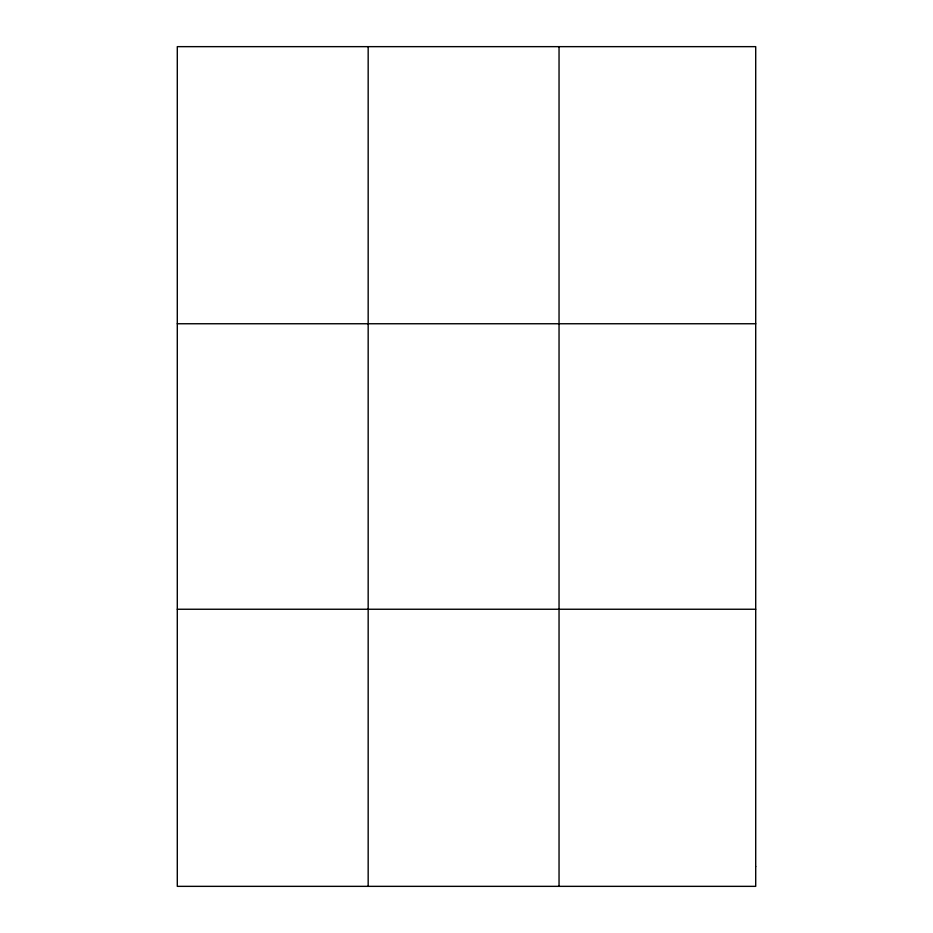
<?xml version="1.0" encoding="UTF-8"?>
<svg xmlns="http://www.w3.org/2000/svg" width="933" height="933" viewBox="0 0 933 933"><rect width="100%" height="100%" fill="white"/><g stroke="black" fill="none" stroke-linecap="round" stroke-linejoin="round"><path stroke-width="1.4" d="M368.173 886.35L368.173 46.65M559.042 886.35L559.042 46.65M177.293 323.751L755.707 323.751M177.293 609.249L755.707 609.249M755.707 866.559L755.707 886.35L177.293 886.35L177.293 46.65L755.707 46.65L755.707 866.559"/></g></svg>
